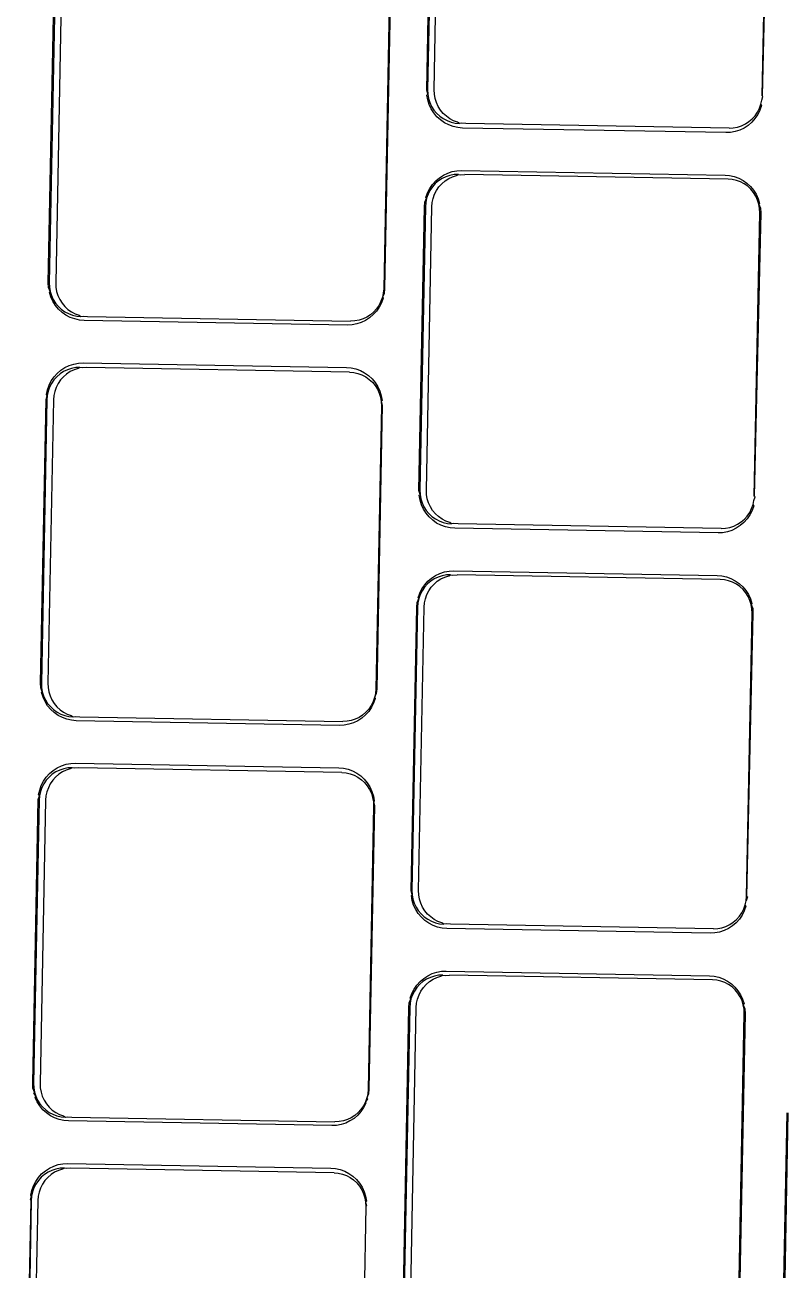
# Model space of a CAD drawing. Header units: millimetres. Extents: x 44692 to 659456, y -26273 to 14445.
# Drawn here: x 257798.5 to 257830.2, y -11892.9 to -11841 of the extents above; entities that cross this region are included whole.
import ezdxf

# ---------------------------------------------------------------- set-up
doc = ezdxf.new("R2010")
doc.units = ezdxf.units.MM
doc.header["$LTSCALE"] = 100
doc.layers.add('Muebles', color=112, linetype='Continuous')

msp = doc.modelspace()

# ---------------------------------------------------------------- linework, layer by layer
at = {"layer": 'Muebles'}
for p, q in [((257815.268, -11843.724), (257815.498, -11831.907)), ((257815.534, -11831.899), (257815.304, -11843.704)), ((257815.577, -11843.709), (257815.807, -11831.903)), ((257829.24, -11843.95), (257829.47, -11832.144)), ((257829.505, -11832.154), (257829.24, -11843.95)), ((257799.502, -11851.74), (257799.732, -11839.923)), ((257799.767, -11839.94), (257799.537, -11851.745)), ((257800.04, -11839.945), (257799.81, -11851.75)), ((257813.704, -11840.186), (257813.474, -11851.991)), ((257813.739, -11840.17), (257813.509, -11851.987)), ((257815.312, -11843.883), (257815.268, -11843.724)), ((257815.277, -11843.921), (257815.312, -11843.883)), ((257815.312, -11844.121), (257815.277, -11843.921)), ((257815.304, -11843.704), (257815.312, -11843.883)), ((257815.312, -11843.883), (257815.343, -11844.06)), ((257815.585, -11843.888), (257815.577, -11843.709)), ((257815.616, -11844.065), (257815.585, -11843.888)), ((257829.225, -11844.129), (257829.275, -11843.977)), ((257829.275, -11843.977), (257829.24, -11843.95)), ((257815.373, -11844.314), (257815.312, -11844.121)), ((257815.343, -11844.06), (257815.396, -11844.231)), ((257815.457, -11844.497), (257815.373, -11844.314)), ((257815.396, -11844.231), (257815.471, -11844.394)), ((257815.565, -11844.668), (257815.457, -11844.497)), ((257815.471, -11844.394), (257815.567, -11844.545)), ((257815.567, -11844.545), (257815.68, -11844.682)), ((257815.669, -11844.236), (257815.616, -11844.065)), ((257815.744, -11844.399), (257815.669, -11844.236)), ((257815.84, -11844.55), (257815.744, -11844.399)), ((257815.954, -11844.687), (257815.84, -11844.55)), ((257829.046, -11844.633), (257829.127, -11844.474)), ((257829.148, -11844.557), (257829.056, -11844.737)), ((257829.127, -11844.474), (257829.187, -11844.304)), ((257829.218, -11844.36), (257829.148, -11844.557)), ((257829.187, -11844.304), (257829.225, -11844.129)), ((257829.187, -11844.304), (257829.218, -11844.36)), ((257815.693, -11844.823), (257815.565, -11844.668)), ((257815.68, -11844.682), (257815.811, -11844.803)), ((257815.841, -11844.959), (257815.693, -11844.823)), ((257815.811, -11844.803), (257815.956, -11844.905)), ((257816.004, -11845.074), (257815.841, -11844.959)), ((257816.084, -11844.808), (257815.954, -11844.687)), ((257815.956, -11844.905), (257816.113, -11844.987)), ((257816.181, -11845.167), (257816.004, -11845.074)), ((257816.229, -11844.91), (257816.084, -11844.808)), ((257816.113, -11844.987), (257816.28, -11845.048)), ((257816.386, -11844.992), (257816.229, -11844.91)), ((257816.28, -11845.048), (257816.452, -11845.086)), ((257816.553, -11845.053), (257816.386, -11844.992)), ((257816.452, -11845.086), (257816.628, -11845.101)), ((257816.628, -11845.101), (257816.553, -11845.053)), ((257816.725, -11845.091), (257816.628, -11845.101)), ((257816.901, -11845.106), (257816.725, -11845.091)), ((257828.541, -11845.127), (257828.69, -11845.03)), ((257828.807, -11845.054), (257828.655, -11845.185)), ((257828.69, -11845.03), (257828.826, -11844.914)), ((257828.942, -11844.904), (257828.807, -11845.054)), ((257828.826, -11844.914), (257828.945, -11844.781)), ((257829.056, -11844.737), (257828.942, -11844.904)), ((257828.945, -11844.781), (257829.046, -11844.633)), ((257816.368, -11845.235), (257816.181, -11845.167)), ((257816.563, -11845.278), (257816.368, -11845.235)), ((257816.756, -11845.295), (257816.563, -11845.278)), ((257827.727, -11845.488), (257816.756, -11845.295)), ((257827.862, -11845.299), (257816.901, -11845.106)), ((257827.92, -11845.479), (257827.727, -11845.488)), ((257827.862, -11845.299), (257828.039, -11845.291)), ((257828.116, -11845.443), (257827.92, -11845.479)), ((257828.039, -11845.291), (257828.213, -11845.259)), ((257828.306, -11845.381), (257828.116, -11845.443)), ((257828.213, -11845.259), (257828.381, -11845.204)), ((257828.487, -11845.295), (257828.306, -11845.381)), ((257828.381, -11845.204), (257828.541, -11845.127)), ((257828.655, -11845.185), (257828.487, -11845.295)), ((257816.142, -11847.173), (257816.332, -11847.111)), ((257816.332, -11847.111), (257816.528, -11847.075)), ((257816.528, -11847.075), (257816.721, -11847.065)), ((257816.721, -11847.065), (257827.693, -11847.259)), ((257815.393, -11847.816), (257815.507, -11847.649)), ((257815.623, -11847.612), (257815.504, -11847.745)), ((257815.507, -11847.649), (257815.641, -11847.499)), ((257815.759, -11847.496), (257815.623, -11847.612)), ((257815.641, -11847.499), (257815.794, -11847.369)), ((257815.908, -11847.399), (257815.759, -11847.496)), ((257815.777, -11847.75), (257815.896, -11847.617)), ((257815.794, -11847.369), (257815.962, -11847.259)), ((257815.896, -11847.617), (257816.032, -11847.501)), ((257816.068, -11847.322), (257815.908, -11847.399)), ((257815.962, -11847.259), (257816.142, -11847.173)), ((257816.032, -11847.501), (257816.181, -11847.404)), ((257816.236, -11847.268), (257816.068, -11847.322)), ((257816.181, -11847.404), (257816.341, -11847.327)), ((257816.41, -11847.236), (257816.236, -11847.268)), ((257816.341, -11847.327), (257816.509, -11847.272)), ((257816.587, -11847.227), (257816.41, -11847.236)), ((257816.509, -11847.272), (257816.587, -11847.227)), ((257816.587, -11847.227), (257816.683, -11847.24)), ((257816.683, -11847.24), (257816.86, -11847.232)), ((257827.82, -11847.425), (257816.86, -11847.232)), ((257827.693, -11847.259), (257827.885, -11847.275)), ((257827.997, -11847.44), (257827.82, -11847.425)), ((257827.885, -11847.275), (257828.08, -11847.318)), ((257828.169, -11847.478), (257827.997, -11847.44)), ((257828.08, -11847.318), (257828.267, -11847.387)), ((257828.336, -11847.539), (257828.169, -11847.478)), ((257828.267, -11847.387), (257828.444, -11847.479)), ((257828.493, -11847.621), (257828.336, -11847.539)), ((257828.444, -11847.479), (257828.608, -11847.595)), ((257828.638, -11847.723), (257828.493, -11847.621)), ((257828.608, -11847.595), (257828.755, -11847.731)), ((257815.233, -11848.188), (257815.301, -11847.997)), ((257815.262, -11848.222), (257815.233, -11848.188)), ((257815.322, -11848.053), (257815.262, -11848.222)), ((257815.301, -11847.997), (257815.393, -11847.816)), ((257815.403, -11847.893), (257815.322, -11848.053)), ((257815.504, -11847.745), (257815.403, -11847.893)), ((257815.535, -11848.227), (257815.595, -11848.057)), ((257815.595, -11848.057), (257815.676, -11847.898)), ((257815.676, -11847.898), (257815.777, -11847.75)), ((257828.768, -11847.844), (257828.638, -11847.723)), ((257828.755, -11847.731), (257828.883, -11847.885)), ((257828.882, -11847.981), (257828.768, -11847.844)), ((257828.978, -11848.132), (257828.882, -11847.981)), ((257828.883, -11847.885), (257828.991, -11848.056)), ((257829.053, -11848.295), (257828.978, -11848.132)), ((257828.991, -11848.056), (257829.076, -11848.24)), ((257814.943, -11860.4), (257815.173, -11848.583)), ((257815.209, -11848.576), (257814.978, -11860.382)), ((257815.173, -11848.583), (257815.19, -11848.386)), ((257815.19, -11848.386), (257815.262, -11848.222)), ((257815.224, -11848.397), (257815.209, -11848.576)), ((257815.262, -11848.222), (257815.224, -11848.397)), ((257815.251, -11860.387), (257815.482, -11848.581)), ((257815.482, -11848.581), (257815.497, -11848.402)), ((257815.497, -11848.402), (257815.535, -11848.227)), ((257829.106, -11848.466), (257829.053, -11848.295)), ((257829.076, -11848.24), (257829.136, -11848.433)), ((257829.136, -11848.433), (257829.106, -11848.466)), ((257829.137, -11848.643), (257829.106, -11848.466)), ((257829.106, -11848.466), (257829.171, -11848.633)), ((257829.145, -11848.822), (257829.137, -11848.643)), ((257829.171, -11848.633), (257829.18, -11848.83)), ((257828.915, -11860.628), (257829.145, -11848.822)), ((257829.18, -11848.83), (257828.915, -11860.628)), ((257799.511, -11851.937), (257799.502, -11851.74)), ((257799.537, -11851.745), (257799.545, -11851.925)), ((257799.81, -11851.75), (257799.818, -11851.93)), ((257799.576, -11852.102), (257799.511, -11851.937)), ((257799.545, -11851.925), (257799.576, -11852.102)), ((257799.546, -11852.137), (257799.576, -11852.102)), ((257799.606, -11852.33), (257799.546, -11852.137)), ((257799.576, -11852.102), (257799.629, -11852.273)), ((257799.691, -11852.513), (257799.606, -11852.33)), ((257799.629, -11852.273), (257799.705, -11852.435)), ((257799.818, -11851.93), (257799.849, -11852.107)), ((257799.849, -11852.107), (257799.902, -11852.278)), ((257799.902, -11852.278), (257799.978, -11852.44)), ((257813.421, -11852.346), (257813.361, -11852.515)), ((257813.459, -11852.17), (257813.421, -11852.346)), ((257813.492, -11852.183), (257813.421, -11852.346)), ((257813.421, -11852.346), (257813.449, -11852.382)), ((257813.474, -11851.991), (257813.459, -11852.17)), ((257813.509, -11851.987), (257813.492, -11852.183)), ((257799.799, -11852.684), (257799.691, -11852.513)), ((257799.705, -11852.435), (257799.8, -11852.586)), ((257799.927, -11852.839), (257799.799, -11852.684)), ((257799.8, -11852.586), (257799.914, -11852.723)), ((257799.914, -11852.723), (257800.044, -11852.844)), ((257800.075, -11852.975), (257799.927, -11852.839)), ((257799.978, -11852.44), (257800.073, -11852.591)), ((257800.044, -11852.844), (257800.189, -11852.947)), ((257800.073, -11852.591), (257800.187, -11852.728)), ((257800.187, -11852.728), (257800.317, -11852.849)), ((257800.317, -11852.849), (257800.463, -11852.951)), ((257813.178, -11852.822), (257813.059, -11852.955)), ((257813.29, -11852.753), (257813.175, -11852.92)), ((257813.279, -11852.675), (257813.178, -11852.822)), ((257813.361, -11852.515), (257813.279, -11852.675)), ((257813.381, -11852.573), (257813.29, -11852.753)), ((257813.449, -11852.382), (257813.381, -11852.573)), ((257800.238, -11853.09), (257800.075, -11852.975)), ((257800.189, -11852.947), (257800.347, -11853.029)), ((257800.415, -11853.183), (257800.238, -11853.09)), ((257800.347, -11853.029), (257800.513, -11853.09)), ((257800.602, -11853.251), (257800.415, -11853.183)), ((257800.463, -11852.951), (257800.62, -11853.034)), ((257800.513, -11853.09), (257800.686, -11853.128)), ((257800.797, -11853.294), (257800.602, -11853.251)), ((257800.62, -11853.034), (257800.786, -11853.094)), ((257800.686, -11853.128), (257800.862, -11853.143)), ((257800.786, -11853.094), (257800.862, -11853.143)), ((257800.989, -11853.311), (257800.797, -11853.294)), ((257800.862, -11853.143), (257800.959, -11853.133)), ((257800.959, -11853.133), (257801.135, -11853.147)), ((257811.961, -11853.504), (257800.989, -11853.311)), ((257801.135, -11853.147), (257812.095, -11853.341)), ((257812.272, -11853.332), (257812.095, -11853.341)), ((257812.446, -11853.3), (257812.272, -11853.332)), ((257812.615, -11853.245), (257812.446, -11853.3)), ((257812.72, -11853.311), (257812.54, -11853.397)), ((257812.775, -11853.169), (257812.615, -11853.245)), ((257812.888, -11853.201), (257812.72, -11853.311)), ((257812.924, -11853.071), (257812.775, -11853.169)), ((257813.041, -11853.07), (257812.888, -11853.201)), ((257813.059, -11852.955), (257812.924, -11853.071)), ((257813.175, -11852.92), (257813.041, -11853.07)), ((257812.154, -11853.495), (257811.961, -11853.504)), ((257812.35, -11853.459), (257812.154, -11853.495)), ((257812.54, -11853.397), (257812.35, -11853.459)), ((257799.875, -11855.515), (257800.028, -11855.385)), ((257800.141, -11855.441), (257799.992, -11855.538)), ((257800.028, -11855.385), (257800.195, -11855.275)), ((257800.301, -11855.364), (257800.141, -11855.441)), ((257800.195, -11855.275), (257800.376, -11855.189)), ((257800.414, -11855.445), (257800.265, -11855.543)), ((257800.47, -11855.309), (257800.301, -11855.364)), ((257800.376, -11855.189), (257800.566, -11855.127)), ((257800.574, -11855.369), (257800.414, -11855.445)), ((257800.644, -11855.277), (257800.47, -11855.309)), ((257800.566, -11855.127), (257800.762, -11855.091)), ((257800.743, -11855.314), (257800.574, -11855.369)), ((257800.82, -11855.268), (257800.644, -11855.277)), ((257800.82, -11855.268), (257800.743, -11855.314)), ((257800.762, -11855.091), (257800.955, -11855.081)), ((257800.917, -11855.282), (257800.82, -11855.268)), ((257801.093, -11855.273), (257800.917, -11855.282)), ((257800.955, -11855.081), (257811.926, -11855.275)), ((257812.054, -11855.467), (257801.093, -11855.273)), ((257811.926, -11855.275), (257812.119, -11855.291)), ((257812.054, -11855.467), (257812.23, -11855.481)), ((257812.119, -11855.291), (257812.314, -11855.334)), ((257812.314, -11855.334), (257812.501, -11855.403)), ((257812.501, -11855.403), (257812.678, -11855.495)), ((257799.535, -11856.013), (257799.626, -11855.832)), ((257799.636, -11855.934), (257799.555, -11856.094)), ((257799.626, -11855.832), (257799.741, -11855.666)), ((257799.737, -11855.787), (257799.636, -11855.934)), ((257799.857, -11855.654), (257799.737, -11855.787)), ((257799.741, -11855.666), (257799.875, -11855.515)), ((257799.909, -11855.939), (257799.828, -11856.099)), ((257799.992, -11855.538), (257799.857, -11855.654)), ((257800.01, -11855.792), (257799.909, -11855.939)), ((257800.13, -11855.659), (257800.01, -11855.792)), ((257800.265, -11855.543), (257800.13, -11855.659)), ((257812.23, -11855.481), (257812.403, -11855.52)), ((257812.403, -11855.52), (257812.569, -11855.58)), ((257812.569, -11855.58), (257812.726, -11855.663)), ((257812.678, -11855.495), (257812.841, -11855.611)), ((257812.726, -11855.663), (257812.871, -11855.765)), ((257812.841, -11855.611), (257812.989, -11855.747)), ((257812.871, -11855.765), (257813.002, -11855.886)), ((257812.989, -11855.747), (257813.117, -11855.901)), ((257813.002, -11855.886), (257813.116, -11856.023)), ((257813.117, -11855.901), (257813.225, -11856.072)), ((257799.407, -11856.599), (257799.457, -11856.439)), ((257799.424, -11856.402), (257799.467, -11856.204)), ((257799.457, -11856.439), (257799.424, -11856.402)), ((257799.457, -11856.439), (257799.442, -11856.618)), ((257799.495, -11856.263), (257799.457, -11856.439)), ((257799.467, -11856.204), (257799.535, -11856.013)), ((257799.555, -11856.094), (257799.495, -11856.263)), ((257799.73, -11856.444), (257799.715, -11856.623)), ((257799.768, -11856.268), (257799.73, -11856.444)), ((257799.828, -11856.099), (257799.768, -11856.268)), ((257813.116, -11856.023), (257813.211, -11856.174)), ((257813.211, -11856.174), (257813.286, -11856.336)), ((257813.225, -11856.072), (257813.31, -11856.256)), ((257813.286, -11856.336), (257813.34, -11856.507)), ((257813.31, -11856.256), (257813.37, -11856.449)), ((257813.37, -11856.449), (257813.405, -11856.649)), ((257799.177, -11868.416), (257799.407, -11856.599)), ((257799.442, -11856.618), (257799.212, -11868.423)), ((257799.715, -11856.623), (257799.485, -11868.428)), ((257813.379, -11856.864), (257813.149, -11868.669)), ((257813.414, -11856.846), (257813.184, -11868.663)), ((257813.34, -11856.507), (257813.371, -11856.684)), ((257813.405, -11856.649), (257813.371, -11856.684)), ((257813.371, -11856.684), (257813.379, -11856.864)), ((257813.371, -11856.684), (257813.414, -11856.846)), ((257814.987, -11860.561), (257814.943, -11860.4)), ((257814.952, -11860.597), (257814.987, -11860.561)), ((257814.987, -11860.797), (257814.952, -11860.597)), ((257814.978, -11860.382), (257814.987, -11860.561)), ((257814.987, -11860.561), (257815.018, -11860.738)), ((257815.26, -11860.566), (257815.251, -11860.387)), ((257815.291, -11860.743), (257815.26, -11860.566)), ((257828.9, -11860.807), (257828.95, -11860.653)), ((257828.95, -11860.653), (257828.915, -11860.628)), ((257815.047, -11860.99), (257814.987, -11860.797)), ((257815.018, -11860.738), (257815.071, -11860.909)), ((257815.132, -11861.173), (257815.047, -11860.99)), ((257815.071, -11860.909), (257815.146, -11861.072)), ((257815.24, -11861.344), (257815.132, -11861.173)), ((257815.146, -11861.072), (257815.241, -11861.223)), ((257815.344, -11860.914), (257815.291, -11860.743)), ((257815.419, -11861.076), (257815.344, -11860.914)), ((257815.514, -11861.227), (257815.419, -11861.076)), ((257828.721, -11861.311), (257828.802, -11861.151)), ((257828.802, -11861.151), (257828.862, -11860.982)), ((257828.893, -11861.036), (257828.823, -11861.233)), ((257828.862, -11860.982), (257828.9, -11860.807)), ((257828.862, -11860.982), (257828.893, -11861.036)), ((257815.368, -11861.499), (257815.24, -11861.344)), ((257815.241, -11861.223), (257815.355, -11861.36)), ((257815.355, -11861.36), (257815.486, -11861.481)), ((257815.516, -11861.635), (257815.368, -11861.499)), ((257815.486, -11861.481), (257815.631, -11861.583)), ((257815.628, -11861.365), (257815.514, -11861.227)), ((257815.679, -11861.75), (257815.516, -11861.635)), ((257815.759, -11861.485), (257815.628, -11861.365)), ((257815.631, -11861.583), (257815.788, -11861.665)), ((257815.904, -11861.588), (257815.759, -11861.485)), ((257815.788, -11861.665), (257815.954, -11861.726)), ((257816.061, -11861.67), (257815.904, -11861.588)), ((257816.227, -11861.731), (257816.061, -11861.67)), ((257828.365, -11861.708), (257828.5, -11861.592)), ((257828.617, -11861.58), (257828.482, -11861.73)), ((257828.5, -11861.592), (257828.62, -11861.459)), ((257828.731, -11861.413), (257828.617, -11861.58)), ((257828.62, -11861.459), (257828.721, -11861.311)), ((257828.823, -11861.233), (257828.731, -11861.413)), ((257815.856, -11861.843), (257815.679, -11861.75)), ((257816.043, -11861.911), (257815.856, -11861.843)), ((257815.954, -11861.726), (257816.127, -11861.764)), ((257816.238, -11861.954), (257816.043, -11861.911)), ((257816.127, -11861.764), (257816.303, -11861.779)), ((257816.303, -11861.779), (257816.227, -11861.731)), ((257816.431, -11861.97), (257816.238, -11861.954)), ((257816.4, -11861.769), (257816.303, -11861.779)), ((257816.576, -11861.784), (257816.4, -11861.769)), ((257827.402, -11862.164), (257816.431, -11861.97)), ((257827.537, -11861.977), (257816.576, -11861.784)), ((257827.595, -11862.155), (257827.402, -11862.164)), ((257827.537, -11861.977), (257827.713, -11861.968)), ((257827.791, -11862.119), (257827.595, -11862.155)), ((257827.713, -11861.968), (257827.888, -11861.936)), ((257827.981, -11862.057), (257827.791, -11862.119)), ((257827.888, -11861.936), (257828.056, -11861.882)), ((257828.162, -11861.971), (257827.981, -11862.057)), ((257828.056, -11861.882), (257828.216, -11861.805)), ((257828.33, -11861.861), (257828.162, -11861.971)), ((257828.216, -11861.805), (257828.365, -11861.708)), ((257828.482, -11861.73), (257828.33, -11861.861)), ((257816.007, -11863.787), (257816.203, -11863.751)), ((257816.203, -11863.751), (257816.396, -11863.741)), ((257816.396, -11863.741), (257827.368, -11863.935)), ((257815.182, -11864.325), (257815.316, -11864.175)), ((257815.434, -11864.174), (257815.298, -11864.29)), ((257815.316, -11864.175), (257815.469, -11864.044)), ((257815.582, -11864.077), (257815.434, -11864.174)), ((257815.469, -11864.044), (257815.637, -11863.935)), ((257815.571, -11864.295), (257815.707, -11864.179)), ((257815.743, -11864), (257815.582, -11864.077)), ((257815.637, -11863.935), (257815.817, -11863.849)), ((257815.707, -11864.179), (257815.856, -11864.082)), ((257815.911, -11863.945), (257815.743, -11864)), ((257815.817, -11863.849), (257816.007, -11863.787)), ((257815.856, -11864.082), (257816.016, -11864.005)), ((257816.085, -11863.913), (257815.911, -11863.945)), ((257816.016, -11864.005), (257816.184, -11863.95)), ((257816.262, -11863.905), (257816.085, -11863.913)), ((257816.184, -11863.95), (257816.262, -11863.905)), ((257816.262, -11863.905), (257816.358, -11863.918)), ((257816.358, -11863.918), (257816.535, -11863.91)), ((257827.495, -11864.103), (257816.535, -11863.91)), ((257827.368, -11863.935), (257827.56, -11863.951)), ((257827.672, -11864.118), (257827.495, -11864.103)), ((257827.56, -11863.951), (257827.755, -11863.994)), ((257827.844, -11864.156), (257827.672, -11864.118)), ((257827.755, -11863.994), (257827.942, -11864.062)), ((257828.011, -11864.217), (257827.844, -11864.156)), ((257827.942, -11864.062), (257828.119, -11864.155)), ((257828.168, -11864.299), (257828.011, -11864.217)), ((257828.119, -11864.155), (257828.283, -11864.271)), ((257828.283, -11864.271), (257828.43, -11864.407)), ((257814.908, -11864.864), (257814.976, -11864.673)), ((257814.997, -11864.73), (257814.936, -11864.9)), ((257814.976, -11864.673), (257815.068, -11864.492)), ((257815.078, -11864.571), (257814.997, -11864.73)), ((257815.068, -11864.492), (257815.182, -11864.325)), ((257815.179, -11864.423), (257815.078, -11864.571)), ((257815.298, -11864.29), (257815.179, -11864.423)), ((257815.209, -11864.904), (257815.27, -11864.735)), ((257815.27, -11864.735), (257815.351, -11864.576)), ((257815.351, -11864.576), (257815.452, -11864.428)), ((257815.452, -11864.428), (257815.571, -11864.295)), ((257828.313, -11864.401), (257828.168, -11864.299)), ((257828.443, -11864.522), (257828.313, -11864.401)), ((257828.43, -11864.407), (257828.558, -11864.561)), ((257828.557, -11864.659), (257828.443, -11864.522)), ((257828.653, -11864.81), (257828.557, -11864.659)), ((257828.558, -11864.561), (257828.666, -11864.732)), ((257828.666, -11864.732), (257828.751, -11864.916)), ((257814.618, -11877.076), (257814.848, -11865.259)), ((257814.883, -11865.254), (257814.653, -11877.06)), ((257814.848, -11865.259), (257814.865, -11865.062)), ((257814.865, -11865.062), (257814.936, -11864.9)), ((257814.899, -11865.075), (257814.883, -11865.254)), ((257814.936, -11864.9), (257814.899, -11865.075)), ((257814.936, -11864.9), (257814.908, -11864.864)), ((257814.926, -11877.064), (257815.156, -11865.259)), ((257815.156, -11865.259), (257815.172, -11865.08)), ((257815.172, -11865.08), (257815.209, -11864.904)), ((257828.728, -11864.973), (257828.653, -11864.81)), ((257828.781, -11865.144), (257828.728, -11864.973)), ((257828.751, -11864.916), (257828.811, -11865.109)), ((257828.811, -11865.109), (257828.781, -11865.144)), ((257828.812, -11865.321), (257828.781, -11865.144)), ((257828.781, -11865.144), (257828.846, -11865.309)), ((257828.82, -11865.5), (257828.812, -11865.321)), ((257828.846, -11865.309), (257828.855, -11865.506)), ((257828.59, -11877.305), (257828.82, -11865.5)), ((257828.855, -11865.506), (257828.59, -11877.305)), ((257799.186, -11868.613), (257799.177, -11868.416)), ((257799.212, -11868.423), (257799.22, -11868.603)), ((257799.485, -11868.428), (257799.493, -11868.608)), ((257799.251, -11868.779), (257799.186, -11868.613)), ((257799.22, -11868.603), (257799.251, -11868.779)), ((257799.221, -11868.813), (257799.251, -11868.779)), ((257799.281, -11869.006), (257799.221, -11868.813)), ((257799.251, -11868.779), (257799.304, -11868.951)), ((257799.304, -11868.951), (257799.379, -11869.113)), ((257799.493, -11868.608), (257799.524, -11868.784)), ((257799.524, -11868.784), (257799.577, -11868.955)), ((257799.577, -11868.955), (257799.652, -11869.118)), ((257813.134, -11868.848), (257813.096, -11869.024)), ((257813.167, -11868.859), (257813.096, -11869.024)), ((257813.149, -11868.669), (257813.134, -11868.848)), ((257813.184, -11868.663), (257813.167, -11868.859)), ((257799.366, -11869.189), (257799.281, -11869.006)), ((257799.474, -11869.36), (257799.366, -11869.189)), ((257799.379, -11869.113), (257799.475, -11869.264)), ((257799.602, -11869.515), (257799.474, -11869.36)), ((257799.475, -11869.264), (257799.589, -11869.401)), ((257799.589, -11869.401), (257799.719, -11869.522)), ((257799.652, -11869.118), (257799.748, -11869.269)), ((257799.748, -11869.269), (257799.862, -11869.406)), ((257799.862, -11869.406), (257799.992, -11869.527)), ((257812.965, -11869.429), (257812.85, -11869.596)), ((257812.954, -11869.353), (257812.853, -11869.5)), ((257813.035, -11869.193), (257812.954, -11869.353)), ((257813.056, -11869.249), (257812.965, -11869.429)), ((257813.096, -11869.024), (257813.035, -11869.193)), ((257813.124, -11869.058), (257813.056, -11869.249)), ((257813.096, -11869.024), (257813.124, -11869.058)), ((257799.75, -11869.651), (257799.602, -11869.515)), ((257799.719, -11869.522), (257799.864, -11869.624)), ((257799.913, -11869.766), (257799.75, -11869.651)), ((257799.864, -11869.624), (257800.021, -11869.707)), ((257800.09, -11869.859), (257799.913, -11869.766)), ((257799.992, -11869.527), (257800.137, -11869.629)), ((257800.021, -11869.707), (257800.188, -11869.767)), ((257800.277, -11869.927), (257800.09, -11869.859)), ((257800.137, -11869.629), (257800.294, -11869.711)), ((257800.188, -11869.767), (257800.36, -11869.805)), ((257800.472, -11869.97), (257800.277, -11869.927)), ((257800.294, -11869.711), (257800.461, -11869.772)), ((257800.36, -11869.805), (257800.537, -11869.82)), ((257800.461, -11869.772), (257800.537, -11869.82)), ((257800.664, -11869.986), (257800.472, -11869.97)), ((257800.537, -11869.82), (257800.633, -11869.81)), ((257800.633, -11869.81), (257800.81, -11869.825)), ((257811.636, -11870.18), (257800.664, -11869.986)), ((257800.81, -11869.825), (257811.77, -11870.019)), ((257812.121, -11869.978), (257811.947, -11870.01)), ((257812.289, -11869.923), (257812.121, -11869.978)), ((257812.395, -11869.987), (257812.215, -11870.073)), ((257812.45, -11869.846), (257812.289, -11869.923)), ((257812.563, -11869.877), (257812.395, -11869.987)), ((257812.598, -11869.749), (257812.45, -11869.846)), ((257812.716, -11869.746), (257812.563, -11869.877)), ((257812.734, -11869.633), (257812.598, -11869.749)), ((257812.85, -11869.596), (257812.716, -11869.746)), ((257812.853, -11869.5), (257812.734, -11869.633)), ((257811.829, -11870.171), (257811.636, -11870.18)), ((257811.947, -11870.01), (257811.77, -11870.019)), ((257812.025, -11870.135), (257811.829, -11870.171)), ((257812.215, -11870.073), (257812.025, -11870.135)), ((257799.55, -11872.191), (257799.703, -11872.06)), ((257799.703, -11872.06), (257799.87, -11871.951)), ((257799.976, -11872.042), (257799.816, -11872.118)), ((257799.87, -11871.951), (257800.051, -11871.865)), ((257800.144, -11871.987), (257799.976, -11872.042)), ((257800.051, -11871.865), (257800.241, -11871.803)), ((257800.249, -11872.046), (257800.089, -11872.123)), ((257800.319, -11871.955), (257800.144, -11871.987)), ((257800.241, -11871.803), (257800.437, -11871.767)), ((257800.417, -11871.992), (257800.249, -11872.046)), ((257800.495, -11871.946), (257800.319, -11871.955)), ((257800.495, -11871.946), (257800.417, -11871.992)), ((257800.437, -11871.767), (257800.63, -11871.757)), ((257800.592, -11871.96), (257800.495, -11871.946)), ((257800.768, -11871.951), (257800.592, -11871.96)), ((257800.63, -11871.757), (257811.601, -11871.951)), ((257811.729, -11872.144), (257800.768, -11871.951)), ((257811.601, -11871.951), (257811.794, -11871.967)), ((257811.794, -11871.967), (257811.989, -11872.01)), ((257811.989, -11872.01), (257812.176, -11872.078)), ((257799.209, -11872.689), (257799.301, -11872.508)), ((257799.301, -11872.508), (257799.416, -11872.341)), ((257799.412, -11872.465), (257799.311, -11872.612)), ((257799.532, -11872.332), (257799.412, -11872.465)), ((257799.416, -11872.341), (257799.55, -11872.191)), ((257799.667, -11872.215), (257799.532, -11872.332)), ((257799.685, -11872.469), (257799.584, -11872.617)), ((257799.816, -11872.118), (257799.667, -11872.215)), ((257799.805, -11872.336), (257799.685, -11872.469)), ((257799.94, -11872.22), (257799.805, -11872.336)), ((257800.089, -11872.123), (257799.94, -11872.22)), ((257811.729, -11872.144), (257811.905, -11872.159)), ((257811.905, -11872.159), (257812.078, -11872.197)), ((257812.078, -11872.197), (257812.244, -11872.258)), ((257812.176, -11872.078), (257812.353, -11872.171)), ((257812.244, -11872.258), (257812.401, -11872.34)), ((257812.353, -11872.171), (257812.516, -11872.287)), ((257812.401, -11872.34), (257812.546, -11872.443)), ((257812.516, -11872.287), (257812.664, -11872.423)), ((257812.546, -11872.443), (257812.677, -11872.563)), ((257812.664, -11872.423), (257812.792, -11872.577)), ((257812.677, -11872.563), (257812.791, -11872.701)), ((257812.792, -11872.577), (257812.9, -11872.748)), ((257799.099, -11873.078), (257799.142, -11872.88)), ((257799.132, -11873.117), (257799.099, -11873.078)), ((257799.17, -11872.941), (257799.132, -11873.117)), ((257799.142, -11872.88), (257799.209, -11872.689)), ((257799.23, -11872.772), (257799.17, -11872.941)), ((257799.311, -11872.612), (257799.23, -11872.772)), ((257799.443, -11872.946), (257799.405, -11873.121)), ((257799.503, -11872.777), (257799.443, -11872.946)), ((257799.584, -11872.617), (257799.503, -11872.777)), ((257812.791, -11872.701), (257812.886, -11872.852)), ((257812.886, -11872.852), (257812.961, -11873.014)), ((257812.9, -11872.748), (257812.985, -11872.932)), ((257812.961, -11873.014), (257813.014, -11873.185)), ((257812.985, -11872.932), (257813.045, -11873.125)), ((257798.852, -11885.092), (257799.082, -11873.275)), ((257799.117, -11873.296), (257798.887, -11885.101)), ((257799.082, -11873.275), (257799.132, -11873.117)), ((257799.132, -11873.117), (257799.117, -11873.296)), ((257799.39, -11873.3), (257799.16, -11885.106)), ((257799.405, -11873.121), (257799.39, -11873.3)), ((257813.054, -11873.541), (257812.823, -11885.347)), ((257813.089, -11873.522), (257812.859, -11885.339)), ((257813.014, -11873.185), (257813.046, -11873.362)), ((257813.045, -11873.125), (257813.08, -11873.325)), ((257813.08, -11873.325), (257813.046, -11873.362)), ((257813.046, -11873.362), (257813.054, -11873.541)), ((257813.046, -11873.362), (257813.089, -11873.522)), ((257814.661, -11877.239), (257814.618, -11877.076)), ((257814.627, -11877.273), (257814.661, -11877.239)), ((257814.653, -11877.06), (257814.661, -11877.239)), ((257814.661, -11877.239), (257814.692, -11877.416)), ((257814.934, -11877.244), (257814.926, -11877.064)), ((257814.966, -11877.421), (257814.934, -11877.244)), ((257814.662, -11877.472), (257814.627, -11877.273)), ((257814.722, -11877.666), (257814.662, -11877.472)), ((257814.692, -11877.416), (257814.746, -11877.587)), ((257814.807, -11877.849), (257814.722, -11877.666)), ((257814.746, -11877.587), (257814.821, -11877.749)), ((257814.821, -11877.749), (257814.916, -11877.9)), ((257815.019, -11877.592), (257814.966, -11877.421)), ((257815.094, -11877.754), (257815.019, -11877.592)), ((257815.189, -11877.905), (257815.094, -11877.754)), ((257828.477, -11877.829), (257828.537, -11877.66)), ((257828.567, -11877.712), (257828.498, -11877.909)), ((257828.537, -11877.66), (257828.575, -11877.484)), ((257828.537, -11877.66), (257828.567, -11877.712)), ((257828.575, -11877.484), (257828.59, -11877.305)), ((257828.625, -11877.329), (257828.575, -11877.484)), ((257828.59, -11877.305), (257828.625, -11877.329)), ((257814.915, -11878.02), (257814.807, -11877.849)), ((257815.043, -11878.175), (257814.915, -11878.02)), ((257814.916, -11877.9), (257815.03, -11878.038)), ((257815.03, -11878.038), (257815.161, -11878.158)), ((257815.191, -11878.311), (257815.043, -11878.175)), ((257815.161, -11878.158), (257815.306, -11878.261)), ((257815.303, -11878.042), (257815.189, -11877.905)), ((257815.434, -11878.163), (257815.303, -11878.042)), ((257815.306, -11878.261), (257815.463, -11878.343)), ((257815.579, -11878.266), (257815.434, -11878.163)), ((257815.736, -11878.348), (257815.579, -11878.266)), ((257828.04, -11878.386), (257828.175, -11878.269)), ((257828.291, -11878.256), (257828.157, -11878.406)), ((257828.175, -11878.269), (257828.295, -11878.136)), ((257828.406, -11878.089), (257828.291, -11878.256)), ((257828.295, -11878.136), (257828.396, -11877.989)), ((257828.396, -11877.989), (257828.477, -11877.829)), ((257828.498, -11877.909), (257828.406, -11878.089)), ((257815.354, -11878.426), (257815.191, -11878.311)), ((257815.531, -11878.519), (257815.354, -11878.426)), ((257815.463, -11878.343), (257815.629, -11878.404)), ((257815.718, -11878.587), (257815.531, -11878.519)), ((257815.629, -11878.404), (257815.802, -11878.442)), ((257815.913, -11878.63), (257815.718, -11878.587)), ((257815.902, -11878.408), (257815.736, -11878.348)), ((257815.802, -11878.442), (257815.978, -11878.457)), ((257815.978, -11878.457), (257815.902, -11878.408)), ((257816.106, -11878.646), (257815.913, -11878.63)), ((257816.075, -11878.447), (257815.978, -11878.457)), ((257816.251, -11878.461), (257816.075, -11878.447)), ((257827.077, -11878.84), (257816.106, -11878.646)), ((257827.212, -11878.655), (257816.251, -11878.461)), ((257827.212, -11878.655), (257827.388, -11878.646)), ((257827.466, -11878.794), (257827.27, -11878.83)), ((257827.388, -11878.646), (257827.562, -11878.614)), ((257827.656, -11878.733), (257827.466, -11878.794)), ((257827.562, -11878.614), (257827.731, -11878.559)), ((257827.837, -11878.646), (257827.656, -11878.733)), ((257827.731, -11878.559), (257827.891, -11878.483)), ((257828.004, -11878.537), (257827.837, -11878.646)), ((257827.891, -11878.483), (257828.04, -11878.386)), ((257828.157, -11878.406), (257828.004, -11878.537)), ((257827.27, -11878.83), (257827.077, -11878.84)), ((257814.857, -11881.001), (257814.991, -11880.851)), ((257815.108, -11880.852), (257814.973, -11880.968)), ((257814.991, -11880.851), (257815.144, -11880.72)), ((257815.257, -11880.755), (257815.108, -11880.852)), ((257815.144, -11880.72), (257815.312, -11880.611)), ((257815.246, -11880.973), (257815.381, -11880.857)), ((257815.418, -11880.678), (257815.257, -11880.755)), ((257815.312, -11880.611), (257815.492, -11880.524)), ((257815.381, -11880.857), (257815.53, -11880.759)), ((257815.586, -11880.623), (257815.418, -11880.678)), ((257815.492, -11880.524), (257815.682, -11880.463)), ((257815.53, -11880.759), (257815.691, -11880.683)), ((257815.76, -11880.591), (257815.586, -11880.623)), ((257815.682, -11880.463), (257815.878, -11880.427)), ((257815.691, -11880.683), (257815.859, -11880.628)), ((257815.937, -11880.583), (257815.76, -11880.591)), ((257815.859, -11880.628), (257815.937, -11880.583)), ((257815.878, -11880.427), (257816.071, -11880.417)), ((257815.937, -11880.583), (257816.033, -11880.596)), ((257816.033, -11880.596), (257816.21, -11880.587)), ((257816.071, -11880.417), (257827.043, -11880.611)), ((257827.17, -11880.781), (257816.21, -11880.587)), ((257827.043, -11880.611), (257827.235, -11880.627)), ((257827.346, -11880.796), (257827.17, -11880.781)), ((257827.235, -11880.627), (257827.43, -11880.67)), ((257827.519, -11880.834), (257827.346, -11880.796)), ((257827.43, -11880.67), (257827.617, -11880.738)), ((257827.686, -11880.894), (257827.519, -11880.834)), ((257827.617, -11880.738), (257827.794, -11880.831)), ((257827.794, -11880.831), (257827.957, -11880.946)), ((257814.583, -11881.54), (257814.651, -11881.348)), ((257814.651, -11881.348), (257814.743, -11881.168)), ((257814.753, -11881.248), (257814.672, -11881.408)), ((257814.743, -11881.168), (257814.857, -11881.001)), ((257814.854, -11881.101), (257814.753, -11881.248)), ((257814.973, -11880.968), (257814.854, -11881.101)), ((257814.945, -11881.413), (257815.026, -11881.253)), ((257815.026, -11881.253), (257815.127, -11881.106)), ((257815.127, -11881.106), (257815.246, -11880.973)), ((257827.843, -11880.977), (257827.686, -11880.894)), ((257827.988, -11881.079), (257827.843, -11880.977)), ((257827.957, -11880.946), (257828.105, -11881.083)), ((257828.118, -11881.2), (257827.988, -11881.079)), ((257828.105, -11881.083), (257828.233, -11881.237)), ((257828.232, -11881.337), (257828.118, -11881.2)), ((257828.328, -11881.488), (257828.232, -11881.337)), ((257828.233, -11881.237), (257828.341, -11881.408)), ((257814.523, -11881.935), (257814.54, -11881.738)), ((257814.54, -11881.738), (257814.611, -11881.577)), ((257814.573, -11881.753), (257814.558, -11881.932)), ((257814.611, -11881.577), (257814.573, -11881.753)), ((257814.611, -11881.577), (257814.583, -11881.54)), ((257814.672, -11881.408), (257814.611, -11881.577)), ((257814.831, -11881.937), (257814.846, -11881.758)), ((257814.846, -11881.758), (257814.884, -11881.582)), ((257814.884, -11881.582), (257814.945, -11881.413)), ((257828.403, -11881.65), (257828.328, -11881.488)), ((257828.341, -11881.408), (257828.426, -11881.591)), ((257828.456, -11881.822), (257828.403, -11881.65)), ((257828.426, -11881.591), (257828.486, -11881.785)), ((257828.486, -11881.785), (257828.456, -11881.822)), ((257828.487, -11881.998), (257828.456, -11881.822)), ((257828.456, -11881.822), (257828.521, -11881.985)), ((257814.293, -11893.752), (257814.523, -11881.935)), ((257814.558, -11881.932), (257814.328, -11893.737)), ((257814.601, -11893.742), (257814.831, -11881.937)), ((257828.265, -11893.983), (257828.495, -11882.178)), ((257828.53, -11882.182), (257828.3, -11894.005)), ((257828.495, -11882.178), (257828.487, -11881.998)), ((257828.521, -11881.985), (257828.53, -11882.182)), ((257798.861, -11885.289), (257798.852, -11885.092)), ((257798.926, -11885.457), (257798.861, -11885.289)), ((257798.887, -11885.101), (257798.895, -11885.28)), ((257798.895, -11885.28), (257798.926, -11885.457)), ((257798.896, -11885.489), (257798.926, -11885.457)), ((257798.979, -11885.628), (257798.896, -11885.489)), ((257798.926, -11885.457), (257798.979, -11885.628)), ((257799.16, -11885.106), (257799.168, -11885.285)), ((257799.168, -11885.285), (257799.199, -11885.462)), ((257799.199, -11885.462), (257799.252, -11885.633)), ((257812.808, -11885.526), (257812.77, -11885.701)), ((257812.842, -11885.535), (257812.77, -11885.701)), ((257812.823, -11885.347), (257812.808, -11885.526)), ((257812.859, -11885.339), (257812.842, -11885.535)), ((257798.956, -11885.682), (257798.979, -11885.628)), ((257799.041, -11885.865), (257798.956, -11885.682)), ((257798.979, -11885.628), (257799.054, -11885.791)), ((257799.149, -11886.036), (257799.041, -11885.865)), ((257799.054, -11885.791), (257799.15, -11885.942)), ((257799.277, -11886.191), (257799.149, -11886.036)), ((257799.15, -11885.942), (257799.264, -11886.079)), ((257799.252, -11885.633), (257799.327, -11885.796)), ((257799.327, -11885.796), (257799.423, -11885.947)), ((257799.423, -11885.947), (257799.537, -11886.084)), ((257812.629, -11886.03), (257812.528, -11886.178)), ((257812.71, -11885.871), (257812.629, -11886.03)), ((257812.731, -11885.925), (257812.639, -11886.105)), ((257812.77, -11885.701), (257812.71, -11885.871)), ((257812.799, -11885.734), (257812.71, -11885.871)), ((257812.71, -11885.871), (257812.731, -11885.925)), ((257812.77, -11885.701), (257812.799, -11885.734)), ((257799.264, -11886.079), (257799.394, -11886.2)), ((257799.424, -11886.327), (257799.277, -11886.191)), ((257799.394, -11886.2), (257799.539, -11886.302)), ((257799.588, -11886.442), (257799.424, -11886.327)), ((257799.537, -11886.084), (257799.667, -11886.205)), ((257799.539, -11886.302), (257799.696, -11886.384)), ((257799.765, -11886.535), (257799.588, -11886.442)), ((257799.667, -11886.205), (257799.812, -11886.307)), ((257799.696, -11886.384), (257799.863, -11886.445)), ((257799.952, -11886.603), (257799.765, -11886.535)), ((257799.812, -11886.307), (257799.969, -11886.389)), ((257799.863, -11886.445), (257800.035, -11886.483)), ((257799.969, -11886.389), (257800.136, -11886.45)), ((257800.035, -11886.483), (257800.212, -11886.498)), ((257800.136, -11886.45), (257800.212, -11886.498)), ((257800.212, -11886.498), (257800.308, -11886.488)), ((257800.308, -11886.488), (257800.485, -11886.503)), ((257800.485, -11886.503), (257811.445, -11886.696)), ((257812.124, -11886.524), (257811.964, -11886.601)), ((257812.238, -11886.553), (257812.07, -11886.662)), ((257812.273, -11886.427), (257812.124, -11886.524)), ((257812.391, -11886.422), (257812.238, -11886.553)), ((257812.409, -11886.311), (257812.273, -11886.427)), ((257812.525, -11886.272), (257812.391, -11886.422)), ((257812.528, -11886.178), (257812.409, -11886.311)), ((257812.639, -11886.105), (257812.525, -11886.272)), ((257830.051, -11898.135), (257830.282, -11886.317)), ((257830.316, -11886.324), (257830.086, -11898.129)), ((257800.147, -11886.646), (257799.952, -11886.603)), ((257800.339, -11886.662), (257800.147, -11886.646)), ((257811.311, -11886.856), (257800.339, -11886.662)), ((257811.504, -11886.847), (257811.311, -11886.856)), ((257811.622, -11886.688), (257811.445, -11886.696)), ((257811.7, -11886.811), (257811.504, -11886.847)), ((257811.796, -11886.656), (257811.622, -11886.688)), ((257811.89, -11886.749), (257811.7, -11886.811)), ((257811.964, -11886.601), (257811.796, -11886.656)), ((257812.07, -11886.662), (257811.89, -11886.749)), ((257799.378, -11888.736), (257799.545, -11888.627)), ((257799.545, -11888.627), (257799.726, -11888.541)), ((257799.819, -11888.665), (257799.651, -11888.719)), ((257799.726, -11888.541), (257799.916, -11888.479)), ((257799.993, -11888.633), (257799.819, -11888.665)), ((257799.916, -11888.479), (257800.112, -11888.443)), ((257800.17, -11888.624), (257799.993, -11888.633)), ((257800.17, -11888.624), (257800.092, -11888.669)), ((257800.112, -11888.443), (257800.305, -11888.433)), ((257800.267, -11888.637), (257800.17, -11888.624)), ((257800.443, -11888.629), (257800.267, -11888.637)), ((257800.305, -11888.433), (257811.276, -11888.627)), ((257811.404, -11888.822), (257800.443, -11888.629)), ((257811.276, -11888.627), (257811.469, -11888.643)), ((257811.469, -11888.643), (257811.664, -11888.686)), ((257798.884, -11889.364), (257798.976, -11889.184)), ((257798.976, -11889.184), (257799.09, -11889.017)), ((257799.087, -11889.142), (257798.986, -11889.29)), ((257799.206, -11889.009), (257799.087, -11889.142)), ((257799.09, -11889.017), (257799.225, -11888.867)), ((257799.342, -11888.893), (257799.206, -11889.009)), ((257799.225, -11888.867), (257799.378, -11888.736)), ((257799.36, -11889.147), (257799.259, -11889.295)), ((257799.491, -11888.796), (257799.342, -11888.893)), ((257799.48, -11889.014), (257799.36, -11889.147)), ((257799.615, -11888.898), (257799.48, -11889.014)), ((257799.651, -11888.719), (257799.491, -11888.796)), ((257799.764, -11888.801), (257799.615, -11888.898)), ((257799.924, -11888.724), (257799.764, -11888.801)), ((257800.092, -11888.669), (257799.924, -11888.724)), ((257811.404, -11888.822), (257811.58, -11888.837)), ((257811.58, -11888.837), (257811.753, -11888.875)), ((257811.664, -11888.686), (257811.851, -11888.754)), ((257811.753, -11888.875), (257811.919, -11888.936)), ((257811.851, -11888.754), (257812.028, -11888.847)), ((257811.919, -11888.936), (257812.076, -11889.018)), ((257812.028, -11888.847), (257812.191, -11888.962)), ((257812.076, -11889.018), (257812.221, -11889.12)), ((257812.191, -11888.962), (257812.339, -11889.099)), ((257812.221, -11889.12), (257812.352, -11889.241)), ((257812.339, -11889.099), (257812.467, -11889.253)), ((257798.774, -11889.754), (257798.816, -11889.556)), ((257798.845, -11889.619), (257798.807, -11889.794)), ((257798.816, -11889.556), (257798.884, -11889.364)), ((257798.905, -11889.45), (257798.845, -11889.619)), ((257798.986, -11889.29), (257798.905, -11889.45)), ((257799.118, -11889.624), (257799.08, -11889.799)), ((257799.178, -11889.455), (257799.118, -11889.624)), ((257799.259, -11889.295), (257799.178, -11889.455)), ((257812.352, -11889.241), (257812.465, -11889.378)), ((257812.465, -11889.378), (257812.561, -11889.529)), ((257812.467, -11889.253), (257812.575, -11889.424)), ((257812.561, -11889.529), (257812.636, -11889.692)), ((257812.575, -11889.424), (257812.66, -11889.607)), ((257812.636, -11889.692), (257812.689, -11889.863)), ((257812.66, -11889.607), (257812.72, -11889.801)), ((257798.527, -11901.768), (257798.792, -11889.973)), ((257798.792, -11889.973), (257798.562, -11901.779)), ((257798.757, -11889.951), (257798.807, -11889.794)), ((257798.792, -11889.973), (257798.757, -11889.951)), ((257798.807, -11889.794), (257798.774, -11889.754)), ((257798.807, -11889.794), (257798.792, -11889.973)), ((257799.065, -11889.978), (257798.835, -11901.784)), ((257799.08, -11889.799), (257799.065, -11889.978)), ((257812.729, -11890.219), (257812.498, -11902.025)), ((257812.729, -11890.219), (257812.534, -11902.015)), ((257812.689, -11889.863), (257812.72, -11890.04)), ((257812.72, -11889.801), (257812.755, -11890.001)), ((257812.755, -11890.001), (257812.72, -11890.04)), ((257812.72, -11890.04), (257812.729, -11890.219)), ((257812.72, -11890.04), (257812.764, -11890.198)), ((257812.764, -11890.198), (257812.729, -11890.219))]:
    msp.add_line(p, q, dxfattribs=at)

doc.saveas('drawing.dxf')
